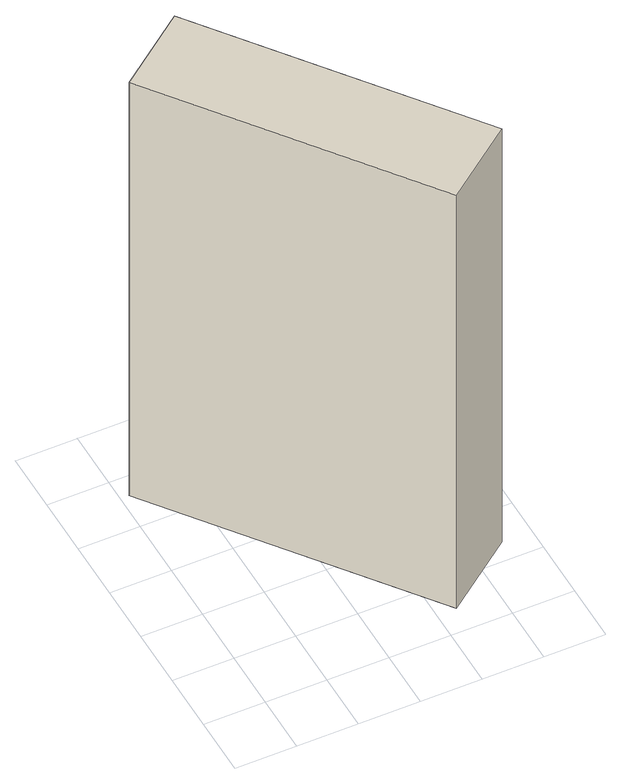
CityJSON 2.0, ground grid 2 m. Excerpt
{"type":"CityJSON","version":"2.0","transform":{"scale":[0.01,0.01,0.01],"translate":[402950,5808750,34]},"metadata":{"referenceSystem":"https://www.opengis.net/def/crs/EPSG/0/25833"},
"CityObjects":{
"building1":{"type":"Building","attributes":{"Gemeindeschluessel":"11000009","BezugspunktDach":"2200","function":"31001_3212","measuredHeight":18.49,"storeysAboveGround":1},"address":[{"country":"Germany","locality":"Berlin","thoroughfareNumber":"996","thoroughfareName":"Walchenseestraße"}],"geometry":[{"type":"Solid","lod":"1","boundaries":[[[[0,1,2,3,4]],[[5,6,7,8,9]],[[5,9,4,3]],[[6,5,3,2]],[[7,6,2,1]],[[8,7,1,0]],[[9,8,0,4]]]]}]}
},
"vertices":[
[664,90,1736],[903,272,1736],[585,690,1736],[268,1108,1736],[29,926,1736],[268,1108,42],[585,690,42],[903,272,42],[664,90,42],[29,926,42]
]}
